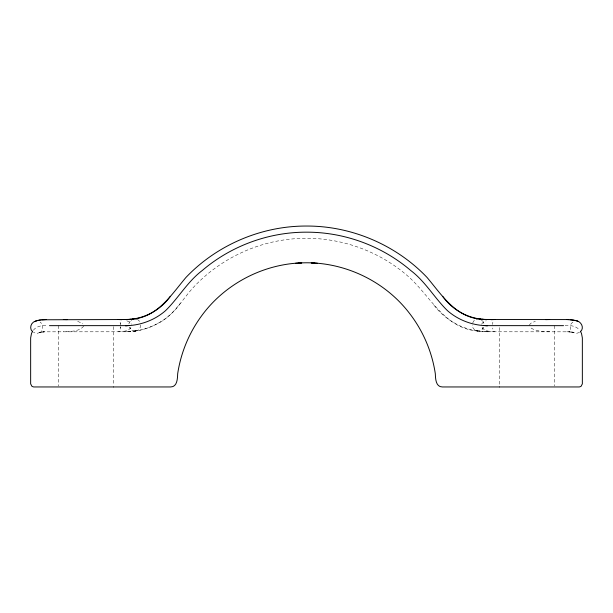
<?xml version="1.0" encoding="UTF-8"?>
<svg xmlns="http://www.w3.org/2000/svg" width="613" height="613" viewBox="0 0 613 613"><rect width="100%" height="100%" fill="white"/><g stroke="black" fill="none" stroke-linecap="round" stroke-linejoin="round"><path stroke-width="0.46" stroke-dasharray="3.06 2.3" d="M140.661 324.967L140.139 327.664L138.362 329.917M120.125 329.074L120.332 328.024A5.808 1.931 90 0 0 120.447 326.867M492.875 322.239L492.668 323.289A5.808 1.931 -90 0 0 492.553 324.446M128.814 323.925L130.446 320.599M83.705 326.185C78.97 331.871 70.173 331.304 63.346 331.786M529.295 325.128L530.912 323.212L535.318 321.289M472.723 322.844L474.048 320.622L475.665 319.381M483.841 327.173C482.63 330.415 478.5 332.008 475.435 330.407L478.14 331.051M118.255 331.786C122.861 331.633 128.914 331.395 131.435 326.836M481.58 324.216L482.906 322.492L486.232 320.714M134.776 331.058L137.565 330.407C136.722 330.821 135.795 331.028 134.86 331.051C135.841 331.051 137.825 330.576 139.082 330.376C145.664 328.997 152.032 326.637 157.924 323.411C172.851 316.078 181.172 301.289 191.708 289.259C218.527 259.399 257.345 240.786 297.42 238.572C337.479 236.074 378.213 250.02 408.342 276.524C430.548 296.125 444.869 328.951 478.224 331.058M180.337 303.42C167.985 320.997 146.859 331.909 125.374 331.786L44.435 331.825M130.186 328.599L130.898 327.802M33.393 330.192C36.757 325.748 42.795 325.219 47.937 325.656M572.887 322.154C568.695 324.277 570.082 331.127 572.465 332.208L576.197 333.426L579.553 332.445M40.083 332.491L36.803 333.426L33.447 332.445M39.638 332.621L40.535 332.208C42.918 331.127 44.305 324.277 40.113 322.154M40.573 332.338L39.47 332.652L40.481 332.392M40.32 332.422L41.5 332.177M41.339 332.208L42.688 331.985M135.887 330.959L125.374 331.786M42.527 332.016L44.029 331.825L43.056 331.932M129.902 331.618L130.906 331.526M43.875 331.855L42.902 331.932L46.259 331.786M125.297 331.786L126.991 331.763M565.063 325.656C570.205 325.219 576.243 325.748 579.607 330.192M477.113 330.959L487.626 331.786L568.565 331.825M549.654 331.786C543.041 331.549 535.739 331.426 530.138 327.472M486.009 331.763L487.703 331.786M494.745 331.786C490.139 331.633 484.086 331.395 481.565 326.836M566.741 331.786L570.098 331.932L569.125 331.855M487.626 331.786C466.141 331.909 445.015 320.997 432.663 303.42M482.094 331.526L483.098 331.618M134.86 331.051L131.504 330.047L129.159 327.173M569.944 331.932L568.971 331.825L570.473 332.016M570.312 331.985L571.661 332.208M571.5 332.177L572.68 332.422M572.519 332.392L573.53 332.652L572.427 332.338M77.682 321.289L82.862 323.84M573.362 332.621L572.274 332.269L573.546 332.775L572.917 332.491M126.768 320.714L130.094 322.492L131.42 324.216M137.335 319.381L138.952 320.622L140.277 322.844M474.638 329.917L472.861 327.664L472.339 324.967M482.102 327.802L482.814 328.599M482.554 320.599L484.186 323.925M492.668 328.024L492.875 329.074M120.125 322.239L120.332 323.289A5.808 1.931 90 0 1 120.447 324.446M554.765 325.656L554.765 385.998M499.595 327.572L499.595 385.998M113.405 326.614L113.405 385.041M58.235 325.656L58.235 386.014M120.324 323.304A5.808 1.931 -90 0 1 120.447 324.446M120.447 326.867A5.808 1.931 -90 0 1 120.324 328.009"/><path stroke-width="0.92" d="M32.65 331.204L31.508 333.403L30.65 337.916L30.65 383.891L32.037 386.458L33.715 386.956L113.405 386.956M130.017 319.358C156.89 318.185 170.452 295.841 185.954 277.444C216.948 244.878 261.544 225.868 306.5 226.044C351.456 225.868 396.044 244.878 427.046 277.444C442.548 295.841 456.11 318.185 482.983 319.358M170.345 296.317C160.238 310.699 142.952 319.626 125.374 319.526L41.784 319.787M580.534 331.648C584.725 327.664 580.963 321.089 575.814 320.614M132.891 319.112L131.427 319.802L133.657 318.906M131.427 319.802L132.523 319.235M35.378 321.174C30.995 322.377 28.957 328.392 32.466 331.648M35.929 320.997L38.075 320.377M35.638 321.273L34.497 321.61L37.186 320.614M476.485 319.044L477.32 318.852M37.906 320.407L40.45 319.932M39.002 320.17L46.259 319.526M295.474 263.284L301.742 262.862C262.471 264.188 224.373 284.302 201.355 316.185C188.965 333.112 180.766 353.073 177.67 373.823C177.486 378.512 177.326 386.949 170.659 386.956L113.551 386.956M128.853 319.457L131.044 319.266M129.021 325.549L125.374 325.702C139.986 325.626 154.537 320.3 165.548 310.653C178.521 297.949 187.586 281.559 202.313 270.456C231.055 245.89 268.693 232.066 306.5 232.174C344.307 232.066 381.945 245.89 410.687 270.456C425.414 281.559 434.479 297.949 447.452 310.653C458.463 320.3 473.014 325.626 487.626 325.702L483.979 325.549M491.136 319.695L494.745 319.526M129.856 319.365L123.634 319.526M298.608 263.061C340.958 260.188 383.953 279.72 409.637 313.519C423.146 330.997 432.073 351.969 435.33 373.823C435.514 378.512 435.674 386.949 442.341 386.956L499.449 386.956M545.716 319.641L549.654 319.526M127.197 325.633L49.454 325.656M568.588 319.572L487.626 319.526C470.048 319.626 452.762 310.699 442.655 296.317M489.366 319.526L483.144 319.365M563.546 325.656L485.803 325.633M499.595 386.956L579.285 386.956L580.963 386.458L582.35 383.891L582.35 337.916L581.492 333.403L580.35 331.204M63.346 319.526L67.284 319.641M118.255 319.526L121.864 319.695M566.741 319.526L573.998 320.17M314.392 263.061L311.258 262.862L317.526 263.284M570.09 319.687L575.094 320.407M481.956 319.266L484.147 319.457M135.68 318.852L136.515 319.044M574.925 320.377L577.071 320.997M479.343 318.906L481.573 319.802L480.109 319.112M577.362 321.273L578.503 321.61L577.622 321.174M480.477 319.235L481.573 319.802"/></g></svg>
